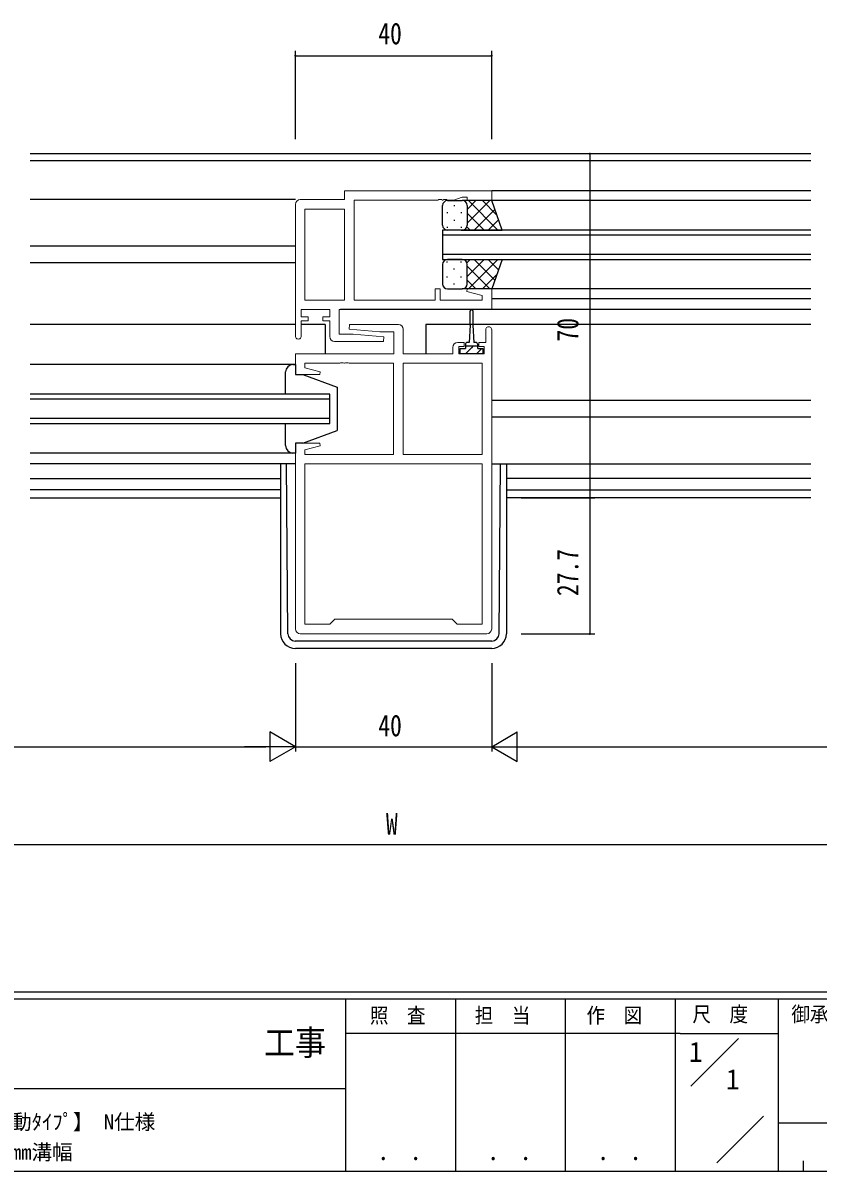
# Model space of a CAD drawing. Units: millimetres, scale not verified. Extents: x -1075 to 397, y -282 to 282.
# Drawn here: x 55.6 to 217.6, y -282.1 to -48.3 of the extents above; entities that cross this region are included whole.
import ezdxf
from ezdxf.enums import TextEntityAlignment as Align

# ---------------------------------------------------------------- set-up
doc = ezdxf.new("R2010")
doc.units = ezdxf.units.MM
doc.header["$LTSCALE"] = 2
for name, color, linetype in [('0-1_USER1', 3, 'Continuous'), ('0-3_YKK_12', 2, 'Continuous'), ('0-4_YKK_13', 4, 'Continuous'), ('0-6_YKK_D', 6, 'Continuous'), ('0-7_YKK_ZWAK', 7, 'Continuous')]:
    doc.layers.add(name, color=color, linetype=linetype)
doc.layers.add('0-2_YKK_11', color=7, linetype='Continuous', lineweight=18)
doc.styles.add('ＭＳ ゴシック', font='')
doc.styles.get('ＭＳ ゴシック').set_extended_font_data('MS Gothic')

msp = doc.modelspace()

# ---------------------------------------------------------------- linework, layer by layer
at = {"layer": '0-2_YKK_11'}
for p, q in [((121.1, -82.5), (151.1, -82.5)), ((121.1, -84.3), (121.1, -82.5)), ((145.1, -83.8), (143.369, -84.43)), ((146.1, -83.8), (145.1, -83.8)), ((146.1, -84.5), (146.1, -83.8)), ((151.1, -82.5), (151.1, -84.5)), ((111.1, -112.1), (111.1, -85.3)), ((112.1, -84.3), (121.1, -84.3)), ((113.03, -86.23), (113.03, -104.77)), ((121.1, -86.23), (113.03, -86.23)), ((121.1, -104.77), (121.1, -86.23)), ((121.1, -104.77), (121.1, -86.23)), ((123.1, -84.43), (123.1, -104.77)), ((140.142, -84.43), (123.1, -84.43)), ((140.325, -84.31), (140.142, -84.43)), ((140.875, -84.31), (140.325, -84.31)), ((141.058, -84.43), (140.875, -84.31)), ((141.142, -84.43), (141.058, -84.43)), ((141.325, -84.31), (141.142, -84.43)), ((141.875, -84.31), (141.325, -84.31)), ((142.058, -84.43), (141.875, -84.31)), ((143.369, -84.43), (142.058, -84.43)), ((151.1, -84.5), (146.1, -84.5)), ((139.6, -102.5), (140.6, -102.5)), ((139.6, -104.77), (139.6, -102.5)), ((140.6, -102.5), (140.6, -104.77)), ((146.071, -103.022), (146.14, -102.5)), ((146.14, -102.5), (151.1, -102.5)), ((151.1, -102.5), (151.1, -106.7)), ((113.03, -104.77), (121.1, -104.77)), ((123.1, -104.77), (139.6, -104.77)), ((140.6, -104.77), (149.17, -104.77)), ((149.17, -103.853), (146.071, -103.022)), ((149.17, -104.77), (149.17, -103.853)), ((112.3, -106.7), (112.3, -108.2)), ((118.1, -106.7), (112.3, -106.7)), ((118.1, -108.2), (118.1, -106.7)), ((151.1, -106.7), (120.03, -106.7)), ((120.03, -106.7), (120.03, -111.7)), ((112.3, -108.2), (113.7, -108.2)), ((112.3, -109), (112.3, -112.1)), ((113.7, -109), (112.3, -109)), ((113.7, -108.2), (113.7, -109)), ((116.7, -108.2), (118.1, -108.2)), ((116.7, -109), (116.7, -108.2)), ((118.1, -109), (116.7, -109)), ((118.1, -112.2), (118.1, -109)), ((122.08, -110.656), (122.122, -109.7)), ((122.122, -109.7), (132.1, -109.7)), ((120.03, -111.7), (122.907, -111.7)), ((128.293, -111.2), (122.08, -110.656)), ((122.907, -111.7), (129.12, -112.244)), ((131.17, -111.2), (128.293, -111.2)), ((131.17, -115.7), (131.17, -111.2)), ((133.1, -110.7), (133.1, -115.7)), ((149.9, -113.4), (149.9, -110.8)), ((151.1, -110.8), (151.1, -171.7)), ((129.078, -113.2), (119.1, -113.2)), ((129.12, -112.244), (129.078, -113.2)), ((143.2, -115.7), (143.2, -114.4)), ((144.2, -113.4), (145.5, -113.4)), ((144.4, -114.2), (144.4, -115.7)), ((145.5, -114.2), (144.4, -114.2)), ((145.5, -113.4), (145.5, -114.2)), ((148.5, -113.4), (149.9, -113.4)), ((148.5, -114.2), (148.5, -113.4)), ((149.6, -114.2), (148.5, -114.2)), ((149.6, -115.7), (149.6, -114.2)), ((111.1, -115.7), (131.17, -115.7)), ((111.1, -119.9), (111.1, -115.7)), ((133.1, -115.7), (143.2, -115.7)), ((144.4, -115.7), (149.6, -115.7)), ((120.142, -117.63), (113.03, -117.63)), ((113.03, -117.63), (113.03, -118.547)), ((113.03, -118.547), (116.129, -119.378)), ((120.325, -117.51), (120.142, -117.63)), ((120.875, -117.51), (120.325, -117.51)), ((121.058, -117.63), (120.875, -117.51)), ((121.142, -117.63), (121.058, -117.63)), ((121.325, -117.51), (121.142, -117.63)), ((121.875, -117.51), (121.325, -117.51)), ((122.058, -117.63), (121.875, -117.51)), ((131.1, -117.63), (122.058, -117.63)), ((131.1, -136.17), (131.1, -117.63)), ((133.1, -136.17), (133.1, -117.63)), ((133.1, -117.63), (149.17, -117.63)), ((149.17, -117.63), (149.17, -136.17)), ((149.17, -117.63), (149.17, -136.17)), ((116.061, -119.9), (111.1, -119.9)), ((116.129, -119.378), (116.061, -119.9)), ((111.1, -171.7), (111.1, -133.9)), ((111.1, -133.9), (116.061, -133.9)), ((116.129, -134.422), (113.03, -135.253)), ((113.03, -135.253), (113.03, -136.17)), ((116.061, -133.9), (116.129, -134.422)), ((113.03, -136.17), (131.1, -136.17)), ((149.17, -136.17), (133.1, -136.17)), ((149.17, -138.1), (113.03, -138.1)), ((149.17, -138.1), (113.03, -138.1)), ((113.03, -138.1), (113.03, -170.77)), ((149.17, -170.77), (149.17, -138.1)), ((118.1, -170.77), (119.17, -169.7)), ((119.17, -169.7), (143.03, -169.7)), ((143.03, -169.7), (144.1, -170.77)), ((150.1, -172.7), (112.1, -172.7)), ((113.03, -170.77), (118.1, -170.77)), ((144.1, -170.77), (149.17, -170.77))]:
    msp.add_line(p, q, dxfattribs=at)
for centre, radius, start, end in [((112.1, -85.3), 1, 90.00001, 179.99999), ((132.1, -110.7), 1, 0.00001, 89.99999), ((111.7, -112.1), 0.6, 179.99999, 0.00001), ((119.1, -112.2), 1, 180.00001, 269.99999), ((150.5, -110.8), 0.6, 359.99999, 180.00001), ((144.2, -114.4), 1, 90.00001, 179.99999), ((112.1, -171.7), 1, 180.00001, 269.99999), ((150.1, -171.7), 1, 270.00001, 359.99999)]:
    msp.add_arc(centre, radius, start, end, dxfattribs=at)
at = {"layer": '0-3_YKK_12'}
for p, q in [((216.1, -75), (57.1, -75)), ((216.1, -76.4), (57.1, -76.4)), ((216.1, -82.5), (151.1, -82.5)), ((111.1, -84.3), (57.1, -84.3)), ((216.1, -84.5), (150.6, -84.5)), ((216.1, -90.5), (141.1, -90.5)), ((141.1, -90.5), (141.1, -96.5)), ((141.1, -91.5), (216.1, -91.5)), ((111.1, -93.8), (57.1, -93.8)), ((216.1, -95.5), (141.1, -95.5)), ((111.1, -97.2), (57.1, -97.2)), ((141.1, -96.5), (216.1, -96.5)), ((216.1, -102.499), (150.721, -102.497)), ((216.1, -104.5), (151.1, -104.499)), ((216.1, -106.7), (120.321, -106.7)), ((111.1, -109.7), (57.1, -109.7)), ((117.17, -109.7), (112.3, -109.7)), ((117.17, -109.7), (117.17, -115.593)), ((216.1, -109.7), (137.67, -109.7)), ((137.67, -109.7), (137.67, -115.593)), ((165.1, -109.7), (147.25, -109.7)), ((111.1, -117.9), (57.1, -117.9)), ((118.1, -123.9), (57.1, -123.9)), ((57.6, -123.9), (57.1, -123.9)), ((57.1, -124.9), (118.1, -124.9)), ((57.1, -124.9), (57.6, -124.9)), ((118.1, -129.9), (118.1, -123.9)), ((216.1, -125.2), (151.1, -125.2)), ((118.1, -128.9), (57.1, -128.9)), ((57.6, -128.9), (57.1, -128.9)), ((57.1, -129.9), (118.1, -129.9)), ((57.1, -129.9), (57.6, -129.9)), ((216.1, -128.6), (151.1, -128.6)), ((111.1, -135.9), (57.1, -135.9)), ((111.1, -138.1), (57.1, -138.1)), ((57.1, -141.1), (108.1, -141.1)), ((216.1, -141.1), (154.1, -141.1)), ((108.1, -143.37), (57.1, -143.37)), ((154.1, -143.37), (216.1, -143.37)), ((57.1, -145), (108.1, -145)), ((216.1, -145), (154.1, -145))]:
    msp.add_line(p, q, dxfattribs=at)
at = {"layer": '0-4_YKK_13'}
for p, q in [((141.104, -89.502), (141.104, -85.502)), ((142.104, -84.502), (145.104, -84.502)), ((143.467, -85.422), (143.467, -85.622)), ((151.104, -84.502), (145.104, -84.502)), ((146.103, -89.122), (150.724, -84.502)), ((146.104, -86.294), (147.895, -84.502)), ((146.104, -85.502), (146.104, -89.102)), ((146.104, -85.902), (146.104, -89.502)), ((146.372, -84.502), (152.372, -90.502)), ((147.552, -90.502), (151.748, -86.306)), ((149.2, -84.502), (152.161, -87.463)), ((153.246, -90.502), (151.104, -84.502)), ((142.052, -86.837), (142.052, -87.037)), ((143.467, -88.452), (143.467, -88.652)), ((144.882, -86.837), (144.882, -87.037)), ((146.104, -87.062), (149.543, -90.502)), ((150.381, -90.502), (152.492, -88.39)), ((142.052, -89.867), (142.052, -90.067)), ((145.104, -90.502), (142.104, -90.502)), ((144.882, -89.867), (144.882, -90.067)), ((144.882, -90.502), (153.246, -90.502)), ((146.047, -89.834), (146.715, -90.502)), ((141.104, -97.5), (141.104, -101.5)), ((142.052, -97.135), (142.052, -96.935)), ((145.104, -96.5), (142.104, -96.5)), ((144.882, -96.5), (153.246, -96.5)), ((144.882, -97.135), (144.882, -96.935)), ((146.047, -97.168), (146.715, -96.5)), ((146.103, -97.88), (150.724, -102.5)), ((146.104, -99.94), (149.543, -96.5)), ((146.104, -101.1), (146.104, -97.5)), ((146.104, -101.5), (146.104, -97.9)), ((146.372, -102.5), (152.372, -96.5)), ((147.552, -96.5), (151.748, -100.696)), ((150.381, -96.5), (152.492, -98.612)), ((153.246, -96.5), (151.104, -102.5)), ((142.052, -100.165), (142.052, -99.965)), ((143.467, -98.55), (143.467, -98.35)), ((144.882, -100.165), (144.882, -99.965)), ((149.2, -102.5), (152.161, -99.539)), ((142.104, -102.5), (145.104, -102.5)), ((143.467, -101.58), (143.467, -101.38)), ((151.104, -102.5), (145.104, -102.5)), ((146.104, -100.708), (147.895, -102.5)), ((146.75, -109.9), (146.75, -106.95)), ((147.25, -106.95), (147.25, -109.9)), ((146.75, -109.9), (146.5, -113.4)), ((147.25, -109.9), (147.5, -113.4)), ((145.75, -113.8), (145.75, -114.6)), ((145.75, -114.1), (148.25, -114.1)), ((146.5, -113.4), (146.15, -113.4)), ((147.85, -113.4), (147.5, -113.4)), ((148.25, -114.6), (148.25, -113.8)), ((144.7, -114.6), (145.75, -114.6)), ((144.7, -115.7), (144.7, -114.6)), ((149.3, -115.7), (144.7, -115.7)), ((149.11, -114.6), (148.01, -115.7)), ((148.25, -114.6), (149.3, -114.6)), ((149.3, -114.6), (149.3, -115.7)), ((110.6, -117.9), (111.1, -117.9)), ((111.1, -117.9), (111.1, -119.9)), ((109.1, -123.9), (109.1, -119.4)), ((111.1, -119.9), (112.6, -119.9)), ((112.6, -119.9), (119.6, -122.5)), ((119.6, -122.5), (119.6, -131.3)), ((109.1, -134.4), (109.1, -129.9)), ((112.6, -133.9), (119.6, -131.3)), ((112.6, -133.9), (111.1, -133.9)), ((108.1, -138.1), (108.1, -172.7)), ((109.588, -172.712), (109.315, -138.1)), ((151.1, -138.1), (216.1, -138.1)), ((151.1, -138.1), (151.4, -138.1)), ((152.612, -172.712), (152.885, -138.1)), ((154.1, -138.1), (154.1, -172.7)), ((151.112, -174.2), (111.088, -174.2)), ((151.1, -175.7), (111.1, -175.7))]:
    msp.add_line(p, q, dxfattribs=at)
for points in [[(147.364, -114.1), (147, -114.464), (145.764, -115.7)], [(111.1, -133.9), (111.1, -135.9), (110.6, -135.9)]]:
    msp.add_lwpolyline(points, dxfattribs=at)
for centre, radius, start, end in [((142.104, -85.502), 1, 90, 180), ((145.104, -85.502), 1, 0, 90), ((145.104, -85.502), 1, 0, 90), ((142.104, -89.502), 1, 180, 270), ((145.104, -89.502), 1, 270, 0), ((145.104, -89.502), 1, 270, 0), ((142.104, -97.5), 1, 90, 180), ((145.104, -97.5), 1, 0, 90), ((145.104, -97.5), 1, 0, 90), ((142.104, -101.5), 1, 180, 270), ((145.104, -101.5), 1, 270, 0), ((145.104, -101.5), 1, 270, 0), ((147, -106.95), 0.25, 0, 180), ((146.15, -113.8), 0.4, 90, 180), ((147.85, -113.8), 0.4, 0, 90), ((110.6, -119.4), 1.5, 90, 180), ((110.6, -134.4), 1.5, 180, 270), ((111.1, -172.7), 3, 180, 270), ((111.088, -172.7), 1.5, 180.45233, 270), ((151.1, -172.7), 3, 270, 0), ((151.112, -172.7), 1.5, 270, 359.54767)]:
    msp.add_arc(centre, radius, start, end, dxfattribs=at)
at = {"layer": '0-6_YKK_D'}
for p, q in [((111.1, -72), (111.1, -54)), ((111.1, -55), (151.1, -55)), ((151.1, -72), (151.1, -54)), ((171.1, -75), (171.1, -145)), ((157.1, -145), (172.1, -145)), ((171.1, -145), (171.1, -172.7)), ((157.1, -172.7), (172.1, -172.7)), ((111.1, -178.7), (111.1, -196.7)), ((111.1, -178.7), (111.1, -196.7)), ((151.1, -178.7), (151.1, -196.7)), ((151.1, -178.7), (151.1, -196.7)), ((105.904, -192.7), (105.904, -198.7)), ((111.1, -195.7), (105.904, -192.7)), ((151.1, -195.7), (156.296, -192.7)), ((156.296, -198.7), (156.296, -192.7)), ((-32.9, -195.7), (105.1, -195.7)), ((111.1, -195.7), (100.708, -195.7)), ((111.1, -195.7), (105.904, -198.7)), ((111.1, -195.7), (151.1, -195.7)), ((151.1, -195.7), (156.296, -198.7)), ((151.1, -195.7), (161.492, -195.7)), ((157.1, -195.7), (295.1, -195.7)), ((294.1, -215.7), (-31.9, -215.7))]:
    msp.add_line(p, q, dxfattribs=at)
for centre, start, end in [((111.1, -55), 0, 180), ((111.1, -55), 180, 0), ((151.1, -55), 0, 180), ((151.1, -55), 180, 0), ((171.1, -75), 90, 270), ((171.1, -75), 270, 90), ((171.1, -145), 90, 270), ((171.1, -145), 90, 270), ((171.1, -145), 270, 90), ((171.1, -145), 270, 90), ((171.1, -172.7), 90, 270), ((171.1, -172.7), 270, 90)]:
    msp.add_arc(centre, 0.106, start, end, dxfattribs=at)
at = {"layer": '0-7_YKK_ZWAK'}
for p, q in [((376.1, -245.7), (-393.9, -245.7)), ((338.3, -247.1), (-393.9, -247.1)), ((121.3, -247.1), (121.3, -282.1)), ((143.7, -247.1), (143.7, -282.1)), ((166.1, -247.1), (166.1, -282.1)), ((188.5, -247.1), (188.5, -282.1)), ((209.5, -247.1), (209.5, -282.1)), ((189.484, -254.099), (121.3, -254.099)), ((189.484, -254.099), (209.5, -254.099)), ((191.67, -264.836), (201.364, -255.143)), ((-7.5, -265.299), (121.3, -265.299)), ((196.972, -280.445), (206.496, -270.921)), ((209.5, -272.3), (310.3, -272.3)), ((214.54, -280), (214.54, -282.1)), ((-393.9, -282.1), (338.3, -282.1))]:
    msp.add_line(p, q, dxfattribs=at)

# ---------------------------------------------------------------- texts
at = {"layer": '0-1_USER1', "style": 'ＭＳ ゴシック'}
for s, height, p in [('1', 4.106, (191.3, -261.099)), ('1', 4.106, (198.833, -266.699)), ('EXIMA 31 片引き窓【内動ﾀｲﾌﾟ】 N仕様', 3.079, (9.137, -274.549)), ('RC枠 Cﾀｲﾌﾟ/14mm溝幅', 3.079, (25.897, -280.725))]:
    msp.add_text(s, height=height, dxfattribs=at).set_placement(p, align=Align.BOTTOM_LEFT)
at = {"layer": '0-6_YKK_D', "style": 'ＭＳ ゴシック', "width": 0.8}
for s, p in [('40', (128.006, -54)), ('40', (128.006, -194.9)), ('W', (129.565, -214.9))]:
    msp.add_text(s, height=4.399, dxfattribs=at).set_placement(p, align=Align.BOTTOM_LEFT)
for s, p in [('70', (170.1, -113.192)), ('27.7', (170.1, -165.027))]:
    msp.add_text(s, height=4.399, rotation=90, dxfattribs=at).set_placement(p, align=Align.BOTTOM_LEFT)
at = {"layer": '0-7_YKK_ZWAK', "style": 'ＭＳ ゴシック', "width": 0.9}
for s, height, p in [('照  査', 3.079, (126.289, -252.88)), ('担  当', 3.079, (147.655, -252.88)), ('作  図', 3.079, (170.42, -252.862)), ('尺  度', 3.079, (192.012, -252.637)), ('御承認印', 3.079, (212.167, -252.633)), ('工事', 5.132, (104.731, -260.056)), (' ． ．', 3.592, (125.755, -281.046)), (' ． ．', 3.592, (148.155, -281.046)), (' ． ．', 3.592, (170.555, -281.046))]:
    msp.add_text(s, height=height, dxfattribs=at).set_placement(p, align=Align.BOTTOM_LEFT)

doc.saveas('drawing.dxf')
